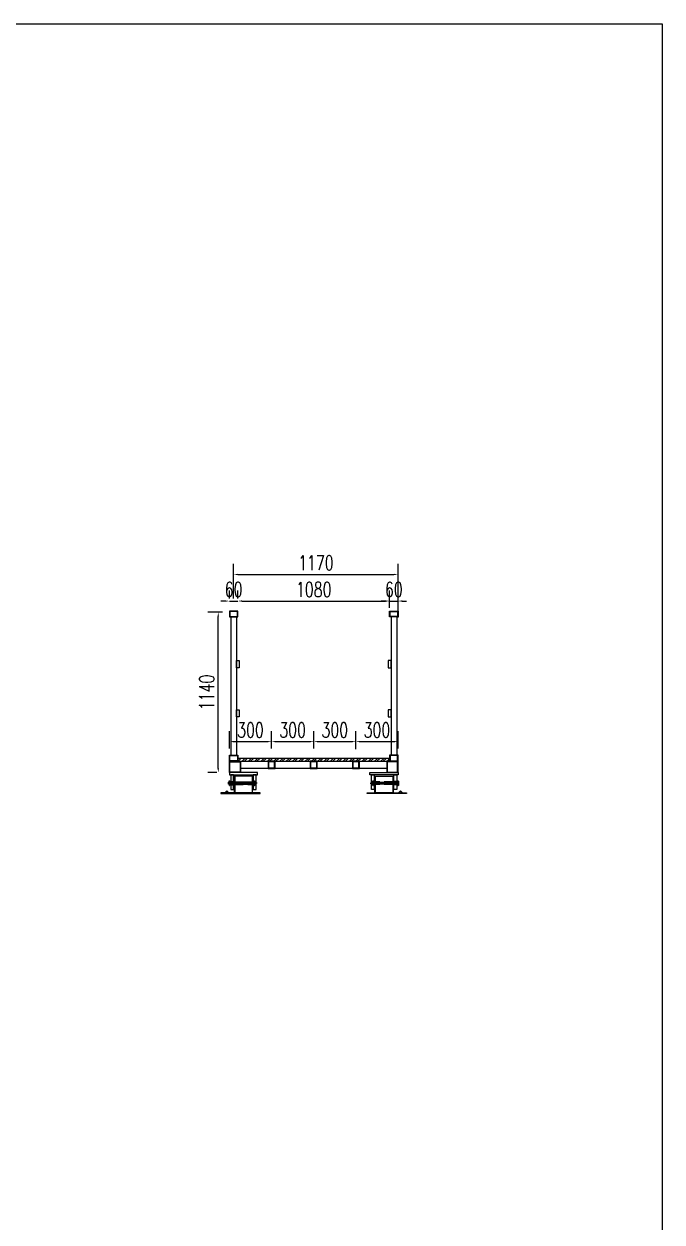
# Model space of a CAD drawing. Header units: millimetres. Extents: x 20612 to 158249, y -13511 to 156976.
# Drawn here: x 153709 to 158249, y 42363 to 50876 of the extents above; entities that cross this region are included whole.
import ezdxf

# ---------------------------------------------------------------- set-up
doc = ezdxf.new("R2010")
doc.units = ezdxf.units.MM
doc.header["$LTSCALE"] = 10
doc.linetypes.add('CENTER2', pattern=[28.575, 19.05, -3.175, 3.175, -3.175])
doc.linetypes.add('DASHED2', pattern=[9.525, 6.35, -3.175])
doc.layers.add('W-bridge approach引桥', color=4, linetype='Continuous')
doc.layers.add('W-STEEL_FRAME钢架', color=3, linetype='Continuous')
doc.styles.add('STANDARD_T3', font='simplex.shx', dxfattribs={"width": 0.7, "bigfont": 'hztxt.shx'})
doc.dimstyles.new('W&&30', dxfattribs={"dimtxt": 105, "dimasz": 30, "dimexe": 75, "dimexo": 90, "dimgap": 30, "dimtad": 1, "dimdec": 0, "dimzin": 0, "dimdsep": 46, "dimtxsty": 'STANDARD_T3', "dimcen": 0.09, "dimclrd": 1, "dimclre": 1, "dimclrt": 7, "dimazin": 2, "dimtfac": 1, "dimtdec": 0, "dimtix": 1, "dimtmove": 2, "dimatfit": 3, "dimfxl": 100, "dimtolj": 1, "dimtzin": 0, "dimarcsym": 0})

# ---------------------------------------------------------------- blocks, each defined once
blk = doc.blocks.new('*U114')
at = {"color": 8, "linetype": 'Continuous'}
for p, q in [((-1.3, 2.4), (-2.7, 1.2)), ((0, 1.9), (0, -1.9)), ((-1.3, -2.4), (-2.7, -1.2))]:
    blk.add_line(p, q, dxfattribs=at)
at = {"color": 7, "linetype": 'Continuous'}
for p, q in [((24, 1.9), (0, 1.9)), ((0, 0), (25.6, 0)), ((24, 1.9), (24, 0)), ((25.6, -1.9), (25.6, 0)), ((0, -1.9), (25.6, -1.9))]:
    blk.add_line(p, q, dxfattribs=at)
for centre, radius, start, end in [((-4.1, 0), 3.7, 41.31782, 318.68218), ((-4.1, 0), 1.85, 41.31782, 318.68218), ((0, 3.6), 3.59, 221.31782, 270), ((0, -3.6), 3.59, 90, 138.68218), ((0, 3.6), 1.74, 221.31782, 270), ((0, -3.6), 1.74, 90, 138.68218)]:
    blk.add_arc(centre, radius, start, end, dxfattribs=at)
blk = doc.blocks.new('*U122')
blk.add_lwpolyline([(-15, 0), (-15, 3), (15, 3), (15, 0)], close=True)
blk = doc.blocks.new('34')
at = {"linetype": 'DASHED2'}
for p, q in [((-1428295.1, 1516559.3), (-1428275.1, 1516559.3)), ((-1428140.1, 1516558.4), (-1428270.1, 1516558.4)), ((-1428115.1, 1516559.3), (-1428135.1, 1516559.3)), ((-1428295.1, 1516537.3), (-1428275.1, 1516537.3)), ((-1428140.1, 1516538.2), (-1428270.1, 1516538.2)), ((-1428115.1, 1516537.3), (-1428135.1, 1516537.3))]:
    blk.add_line(p, q, dxfattribs=at)
for p, q in [((-1428286.1, 1516556.3), (-1428289.1, 1516554.6)), ((-1428289.1, 1516542), (-1428289.1, 1516554.6)), ((-1428286.1, 1516556.3), (-1428102.1, 1516556.3)), ((-1428286.1, 1516556.3), (-1428286.1, 1516540.3)), ((-1428267.1, 1516598.3), (-1428267.1, 1516478.3)), ((-1428143.1, 1516598.3), (-1428143.1, 1516478.3)), ((-1428102.1, 1516556.3), (-1428099.1, 1516554.6)), ((-1428102.1, 1516556.3), (-1428102.1, 1516540.3)), ((-1428286.1, 1516540.3), (-1428289.1, 1516542)), ((-1428102.1, 1516540.3), (-1428286.1, 1516540.3)), ((-1428102.1, 1516540.3), (-1428099.1, 1516542))]:
    blk.add_line(p, q)
at = {"color": 8, "linetype": 'Continuous', "lineweight": 15}
for p, q in [((-1428285.6, 1516557.6), (-1428284.4, 1516559)), ((-1428281.3, 1516556.3), (-1428285, 1516556.3)), ((-1428280.7, 1516557.6), (-1428281.9, 1516559))]:
    blk.add_line(p, q, dxfattribs=at)
at = {"color": 7, "linetype": 'Continuous', "lineweight": 15}
for p, q in [((-1428285, 1516556.3), (-1428285, 1516530.7)), ((-1428283.1, 1516556.3), (-1428283.1, 1516530.7)), ((-1428281.3, 1516532.3), (-1428281.3, 1516556.3)), ((-1428285, 1516530.7), (-1428283.1, 1516530.7)), ((-1428281.3, 1516532.3), (-1428283.1, 1516532.3))]:
    blk.add_line(p, q, dxfattribs=at)
at = {"color": 3, "linetype": 'CENTER2'}
for p, q in [((-1428303, 1516548.3), (-1428267.2, 1516548.3)), ((-1428134.7, 1516548.3), (-1428275.6, 1516548.3)), ((-1428107.2, 1516548.3), (-1428143, 1516548.3))]:
    blk.add_line(p, q, dxfattribs=at)
for points in [[(-1428305.1, 1516623.3), (-1428105.1, 1516623.3), (-1428105.1, 1516608.3), (-1428305.1, 1516608.3)], [(-1428295.1, 1516608.3), (-1428275.1, 1516608.3), (-1428275.1, 1516503.3), (-1428295.1, 1516503.3)], [(-1428275.1, 1516533.3), (-1428278.1, 1516533.3), (-1428278.1, 1516563.3), (-1428275.1, 1516563.3)], [(-1428271.1, 1516533.3), (-1428274.1, 1516533.3), (-1428274.1, 1516563.3), (-1428271.1, 1516563.3)], [(-1428143.1, 1516478.3), (-1428267.1, 1516478.3), (-1428270.1, 1516481.3), (-1428270.1, 1516595.3), (-1428267.1, 1516598.3), (-1428143.1, 1516598.3), (-1428140.1, 1516595.3), (-1428140.1, 1516481.3)], [(-1428135.1, 1516608.3), (-1428115.1, 1516608.3), (-1428115.1, 1516503.3), (-1428135.1, 1516503.3)], [(-1428045, 1516474.3), (-1428325, 1516474.3), (-1428325, 1516478.3), (-1428045, 1516478.3)], [(-1428087, 1516494.6), (-1428072.9, 1516480.4), (-1428075, 1516478.3), (-1428087, 1516490.3), (-1428099.1, 1516478.3), (-1428101.2, 1516480.4)]]:
    blk.add_lwpolyline(points, close=True)
blk.add_lwpolyline([(-1428099.1, 1516542), (-1428099.1, 1516554.6)])
for centre in [(-1428283.1, 1516548.3), (-1428105.1, 1516548.3)]:
    blk.add_circle(centre, 2)
at = {"color": 7, "linetype": 'Continuous', "lineweight": 15}
for centre, radius, start, end in [((-1428283.1, 1516560.4), 3.7, 311.31782, 228.68218), ((-1428286.7, 1516556.3), 1.74, 0, 48.68218), ((-1428283.1, 1516560.4), 1.85, 311.31782, 228.68218), ((-1428286.7, 1516556.3), 3.59, 0, 48.68218), ((-1428279.5, 1516556.3), 3.59, 131.31782, 180), ((-1428279.5, 1516556.3), 1.74, 131.31782, 180)]:
    blk.add_arc(centre, radius, start, end, dxfattribs=at)
at = {"xscale": -1}
for name, p, rotation in [('*U122', (-1428140.1, 1516548.3), 270), ('*U122', (-1428114.1, 1516548.3), 270), ('*U114', (-1428105.1, 1516556.3), 90)]:
    blk.add_blockref(name, p, dxfattribs=dict(at, rotation=rotation))
blk = doc.blocks.new('*D162')
at = {"layer": 'Defpoints', "color": 0, "transparency": 16777216}
for p in [(155231, 46775.5), (155171, 46703.5), (155231, 46703.5)]:
    blk.add_point(p, dxfattribs=at)
at = {"layer": 'W-STEEL_FRAME钢架', "color": 1, "lineweight": -2, "transparency": 16777216}
for p, q in [((155171, 46793.5), (155171, 46850.5)), ((155231, 46793.5), (155231, 46850.5)), ((155141, 46775.5), (155111, 46775.5)), ((155171, 46775.5), (155231, 46775.5)), ((155261, 46775.5), (155291, 46775.5))]:
    blk.add_line(p, q, dxfattribs=at)
at = {"layer": 'W-STEEL_FRAME钢架', "color": 1, "transparency": 16777216}
for points in [[(155141, 46780.5), (155141, 46770.5), (155171, 46775.5)], [(155261, 46780.5), (155261, 46770.5), (155231, 46775.5)]]:
    blk.add_solid(points, dxfattribs=at)
at = {"layer": 'W-STEEL_FRAME钢架', "color": 7, "transparency": 16777216, "insert": (155201, 46858), "char_height": 105, "attachment_point": 5, "style": 'STANDARD_T3'}
blk.add_mtext('\\A1;60', dxfattribs=at)
blk = doc.blocks.new('*D137')
at = {"layer": 'Defpoints', "color": 0, "transparency": 16777216}
for p in [(156371, 46775.5), (156311, 46703.5), (156371, 46703.5)]:
    blk.add_point(p, dxfattribs=at)
at = {"layer": 'W-STEEL_FRAME钢架', "color": 1, "lineweight": -2, "transparency": 16777216}
for p, q in [((156311, 46793.5), (156311, 46850.5)), ((156371, 46793.5), (156371, 46850.5)), ((156281, 46775.5), (156251, 46775.5)), ((156311, 46775.5), (156371, 46775.5)), ((156401, 46775.5), (156431, 46775.5))]:
    blk.add_line(p, q, dxfattribs=at)
at = {"layer": 'W-STEEL_FRAME钢架', "color": 1, "transparency": 16777216}
for points in [[(156281, 46780.5), (156281, 46770.5), (156311, 46775.5)], [(156401, 46780.5), (156401, 46770.5), (156371, 46775.5)]]:
    blk.add_solid(points, dxfattribs=at)
at = {"layer": 'W-STEEL_FRAME钢架', "color": 7, "transparency": 16777216, "insert": (156341, 46858), "char_height": 105, "attachment_point": 5, "style": 'STANDARD_T3'}
blk.add_mtext('\\A1;60', dxfattribs=at)
blk = doc.blocks.new('*D138')
at = {"layer": 'Defpoints', "color": 0, "transparency": 16777216}
for p in [(156311, 46775.5), (155231, 46703.5), (156311, 46638)]:
    blk.add_point(p, dxfattribs=at)
at = {"layer": 'W-STEEL_FRAME钢架', "color": 1, "lineweight": -2, "transparency": 16777216}
for p, q in [((155231, 46793.5), (155231, 46850.5)), ((156311, 46728), (156311, 46850.5)), ((155261, 46775.5), (156281, 46775.5))]:
    blk.add_line(p, q, dxfattribs=at)
at = {"layer": 'W-STEEL_FRAME钢架', "color": 1, "transparency": 16777216}
for points in [[(155261, 46780.5), (155261, 46770.5), (155231, 46775.5)], [(156281, 46780.5), (156281, 46770.5), (156311, 46775.5)]]:
    blk.add_solid(points, dxfattribs=at)
at = {"layer": 'W-STEEL_FRAME钢架', "color": 7, "transparency": 16777216, "insert": (155771, 46858), "char_height": 105, "attachment_point": 5, "style": 'STANDARD_T3'}
blk.add_mtext('\\A1;1080', dxfattribs=at)
blk = doc.blocks.new('*D163')
at = {"layer": 'Defpoints', "color": 0, "transparency": 16777216}
for p in [(156371, 46964.5), (155201, 46703.5), (156371, 46569.2)]:
    blk.add_point(p, dxfattribs=at)
at = {"layer": 'W-STEEL_FRAME钢架', "color": 1, "lineweight": -2, "transparency": 16777216}
for p, q in [((155201, 46793.5), (155201, 47039.5)), ((156371, 46659.2), (156371, 47039.5)), ((155231, 46964.5), (156341, 46964.5))]:
    blk.add_line(p, q, dxfattribs=at)
at = {"layer": 'W-STEEL_FRAME钢架', "color": 1, "transparency": 16777216}
for points in [[(155231, 46969.5), (155231, 46959.5), (155201, 46964.5)], [(156341, 46969.5), (156341, 46959.5), (156371, 46964.5)]]:
    blk.add_solid(points, dxfattribs=at)
at = {"layer": 'W-STEEL_FRAME钢架', "color": 7, "transparency": 16777216, "insert": (155786, 47047), "char_height": 105, "attachment_point": 5, "style": 'STANDARD_T3'}
blk.add_mtext('\\A1;1170', dxfattribs=at)
blk = doc.blocks.new('*D139')
at = {"layer": 'Defpoints', "color": 0, "transparency": 16777216}
for p in [(155091.9, 46696.5), (155211, 46696.5), (155171, 45556.5)]:
    blk.add_point(p, dxfattribs=at)
at = {"layer": 'W-STEEL_FRAME钢架', "color": 1, "lineweight": -2, "transparency": 16777216}
for p, q in [((155121, 46696.5), (155016.9, 46696.5)), ((155091.9, 45586.5), (155091.9, 46666.5)), ((155081, 45556.5), (155016.9, 45556.5))]:
    blk.add_line(p, q, dxfattribs=at)
at = {"layer": 'W-STEEL_FRAME钢架', "color": 1, "transparency": 16777216}
for points in [[(155086.9, 46666.5), (155096.9, 46666.5), (155091.9, 46696.5)], [(155086.9, 45586.5), (155096.9, 45586.5), (155091.9, 45556.5)]]:
    blk.add_solid(points, dxfattribs=at)
at = {"layer": 'W-STEEL_FRAME钢架', "color": 7, "transparency": 16777216, "insert": (155009.4, 46126.5), "char_height": 105, "attachment_point": 5, "rotation": 90, "style": 'STANDARD_T3'}
blk.add_mtext('\\A1;1140', dxfattribs=at)
blk = doc.blocks.new('*U132')
at = {"layer": 'W-bridge approach引桥'}
for points in [[(-25, -25), (25, -25), (25, 25), (-25, 25)], [(-22, -22), (22, -22), (22, 22), (-22, 22)]]:
    blk.add_lwpolyline(points, close=True, dxfattribs=at)
blk = doc.blocks.new('*U133')
at = {"layer": 'W-bridge approach引桥', "color": 0, "linetype": 'ByBlock', "lineweight": -2, "transparency": 16777216}
for p in [(0, 0), (300, 0), (600, 0)]:
    blk.add_blockref('*U132', p, dxfattribs=at)
blk = doc.blocks.new('*D232')
at = {"layer": 'Defpoints', "color": 0, "transparency": 16777216}
for p in [(155471, 45776.5), (155171, 45636.5), (155471, 45636.5)]:
    blk.add_point(p, dxfattribs=at)
at = {"layer": 'W-STEEL_FRAME钢架', "color": 1, "lineweight": -2, "transparency": 16777216}
for p, q in [((155171, 45726.5), (155171, 45851.5)), ((155471, 45726.5), (155471, 45851.5)), ((155201, 45776.5), (155441, 45776.5))]:
    blk.add_line(p, q, dxfattribs=at)
at = {"layer": 'W-STEEL_FRAME钢架', "color": 1, "transparency": 16777216}
for points in [[(155201, 45781.5), (155201, 45771.5), (155171, 45776.5)], [(155441, 45781.5), (155441, 45771.5), (155471, 45776.5)]]:
    blk.add_solid(points, dxfattribs=at)
at = {"layer": 'W-STEEL_FRAME钢架', "color": 7, "transparency": 16777216, "insert": (155321, 45859), "char_height": 105, "attachment_point": 5, "style": 'STANDARD_T3'}
blk.add_mtext('\\A1;300', dxfattribs=at)
blk = doc.blocks.new('*D233')
at = {"layer": 'Defpoints', "color": 0, "transparency": 16777216}
for p in [(155771, 45776.5), (155471, 45636.5), (155771, 45636.5)]:
    blk.add_point(p, dxfattribs=at)
at = {"layer": 'W-STEEL_FRAME钢架', "color": 1, "lineweight": -2, "transparency": 16777216}
for p, q in [((155471, 45726.5), (155471, 45851.5)), ((155771, 45726.5), (155771, 45851.5)), ((155501, 45776.5), (155741, 45776.5))]:
    blk.add_line(p, q, dxfattribs=at)
at = {"layer": 'W-STEEL_FRAME钢架', "color": 1, "transparency": 16777216}
for points in [[(155501, 45781.5), (155501, 45771.5), (155471, 45776.5)], [(155741, 45781.5), (155741, 45771.5), (155771, 45776.5)]]:
    blk.add_solid(points, dxfattribs=at)
at = {"layer": 'W-STEEL_FRAME钢架', "color": 7, "transparency": 16777216, "insert": (155621, 45859), "char_height": 105, "attachment_point": 5, "style": 'STANDARD_T3'}
blk.add_mtext('\\A1;300', dxfattribs=at)
blk = doc.blocks.new('*D234')
at = {"layer": 'Defpoints', "color": 0, "transparency": 16777216}
for p in [(156071, 45776.5), (155771, 45636.5), (156071, 45633.5)]:
    blk.add_point(p, dxfattribs=at)
at = {"layer": 'W-STEEL_FRAME钢架', "color": 1, "lineweight": -2, "transparency": 16777216}
for p, q in [((155771, 45726.5), (155771, 45851.5)), ((156071, 45723.5), (156071, 45851.5)), ((155801, 45776.5), (156041, 45776.5))]:
    blk.add_line(p, q, dxfattribs=at)
at = {"layer": 'W-STEEL_FRAME钢架', "color": 1, "transparency": 16777216}
for points in [[(155801, 45781.5), (155801, 45771.5), (155771, 45776.5)], [(156041, 45781.5), (156041, 45771.5), (156071, 45776.5)]]:
    blk.add_solid(points, dxfattribs=at)
at = {"layer": 'W-STEEL_FRAME钢架', "color": 7, "transparency": 16777216, "insert": (155921, 45859), "char_height": 105, "attachment_point": 5, "style": 'STANDARD_T3'}
blk.add_mtext('\\A1;300', dxfattribs=at)
blk = doc.blocks.new('*D235')
at = {"layer": 'Defpoints', "color": 0, "transparency": 16777216}
for p in [(156371, 45776.5), (156371, 45636.5), (156071, 45633.5)]:
    blk.add_point(p, dxfattribs=at)
at = {"layer": 'W-STEEL_FRAME钢架', "color": 1, "lineweight": -2, "transparency": 16777216}
for p, q in [((156071, 45723.5), (156071, 45851.5)), ((156371, 45726.5), (156371, 45851.5)), ((156101, 45776.5), (156341, 45776.5))]:
    blk.add_line(p, q, dxfattribs=at)
at = {"layer": 'W-STEEL_FRAME钢架', "color": 1, "transparency": 16777216}
for points in [[(156101, 45781.5), (156101, 45771.5), (156071, 45776.5)], [(156341, 45781.5), (156341, 45771.5), (156371, 45776.5)]]:
    blk.add_solid(points, dxfattribs=at)
at = {"layer": 'W-STEEL_FRAME钢架', "color": 7, "transparency": 16777216, "insert": (156221, 45859), "char_height": 105, "attachment_point": 5, "style": 'STANDARD_T3'}
blk.add_mtext('\\A1;300', dxfattribs=at)

msp = doc.modelspace()

# ---------------------------------------------------------------- hatches: boundary and pattern name
at = {"lineweight": 5}
h = msp.add_hatch(dxfattribs=at)
h.set_pattern_fill('STEEL', color=31, scale=20)
h.set_pattern_definition([(45, (1584096.163, -1471068.762), (-22.4506403, 22.4506403), []), (45, (1584096.163, -1471052.887), (-22.4506403, 22.4506403), [])])
h.paths.add_polyline_path([(156306.1, 45636.5), (156306.1, 45656.5), (155231, 45656.5), (155231, 45636.5)])

# ---------------------------------------------------------------- linework, layer by layer
for p, q in [((155181, 46663.5), (155181, 45680.5)), ((155221, 46663.5), (155221, 45680.5)), ((156321, 46663.5), (156321, 45680.5)), ((156361, 46663.5), (156361, 45680.5)), ((155171, 45636.5), (155251, 45636.5)), ((156371, 45636.5), (156291, 45636.5))]:
    msp.add_line(p, q)
for points in [[(155171, 46663.5), (155231, 46663.5), (155231, 46703.5), (155171, 46703.5)], [(155174, 46666.5), (155228, 46666.5), (155228, 46700.5), (155174, 46700.5)], [(156371, 46663.5), (156311, 46663.5), (156311, 46703.5), (156371, 46703.5)], [(156368, 46666.5), (156314, 46666.5), (156314, 46700.5), (156368, 46700.5)]]:
    msp.add_lwpolyline(points, close=True)
at = {"color": 4}
for points in [[(155231, 45636.5), (155171, 45636.5), (155171, 45680.5), (155231, 45680.5)], [(155231, 45636.5), (155171, 45636.5), (155171, 45680.5), (155231, 45680.5)], [(155228, 45639.5), (155174, 45639.5), (155174, 45677.5), (155228, 45677.5)], [(156311, 45636.5), (156371, 45636.5), (156371, 45680.5), (156311, 45680.5)], [(156311, 45636.5), (156371, 45636.5), (156371, 45680.5), (156311, 45680.5)], [(156314, 45639.5), (156368, 45639.5), (156368, 45677.5), (156314, 45677.5)]]:
    msp.add_lwpolyline(points, close=True, dxfattribs=at)
at = {"color": 31, "lineweight": 5}
msp.add_lwpolyline([(155231, 45636.5), (156306.1, 45636.5), (156306.1, 45656.5), (155231, 45656.5)], close=True, dxfattribs=at)
at = {"layer": 'W-STEEL_FRAME钢架'}
for points in [[(140506.5, 50876.4), (158249.1, 50876.4), (158249.1, 35228.2), (140506.5, 35228.2)], [(155221, 46352), (155241, 46352), (155241, 46302), (155221, 46302)], [(156321, 46352), (156301, 46352), (156301, 46302), (156321, 46302)], [(155221, 46002), (155241, 46002), (155241, 45952), (155221, 45952)], [(156321, 46002), (156301, 46002), (156301, 45952), (156321, 45952)], [(155171, 45636.5), (155251, 45636.5), (155251, 45556.5), (155171, 45556.5)], [(155251, 45636.5), (156291, 45636.5), (156291, 45586.5), (155251, 45586.5)], [(156371, 45636.5), (156291, 45636.5), (156291, 45556.5), (156371, 45556.5)], [(155174, 45633.5), (155248, 45633.5), (155248, 45559.5), (155174, 45559.5)], [(156368, 45633.5), (156294, 45633.5), (156294, 45559.5), (156368, 45559.5)]]:
    msp.add_lwpolyline(points, close=True, dxfattribs=at)

# ---------------------------------------------------------------- block references
at = {"xscale": -1}
msp.add_blockref('34', (-1272934.1, -1471066.8), dxfattribs=at)
at = {"rotation": 359.9999999992979}
msp.add_blockref('34', (1584476.2, -1471066.8), dxfattribs=at)
at = {"layer": 'W-bridge approach引桥'}
msp.add_blockref('*U133', (155471, 45611.5), dxfattribs=at)

# ---------------------------------------------------------------- dimensions: what is measured, and where the dimension line sits
at = {"layer": 'W-STEEL_FRAME钢架'}
for base, p1, p2, picture, middle in [((156371, 46964.5), (155201, 46703.5), (156371, 46569.2), '*D163', (155786, 47047)), ((155231, 46775.5), (155171, 46703.5), (155231, 46703.5), '*D162', (155201, 46858)), ((156311, 46775.5), (155231, 46703.5), (156311, 46638), '*D138', (155771, 46858)), ((156371, 46775.5), (156311, 46703.5), (156371, 46703.5), '*D137', (156341, 46858)), ((155471, 45776.5), (155171, 45636.5), (155471, 45636.5), '*D232', (155321, 45859)), ((155771, 45776.5), (155471, 45636.5), (155771, 45636.5), '*D233', (155621, 45859)), ((156071, 45776.5), (155771, 45636.5), (156071, 45633.5), '*D234', (155921, 45859)), ((156371, 45776.5), (156071, 45633.5), (156371, 45636.5), '*D235', (156221, 45859))]:
    dim = msp.add_linear_dim(base=base, p1=p1, p2=p2, dimstyle='W&&30', dxfattribs=at)
    dim.commit()
    dim.dimension.update_dxf_attribs({"geometry": picture, "text_midpoint": middle})
dim = msp.add_linear_dim(base=(155091.9, 46696.5), p1=(155171, 45556.5), p2=(155211, 46696.5), angle=90, dimstyle='W&&30', dxfattribs=at)
dim.commit()
dim.dimension.update_dxf_attribs({"geometry": '*D139', "text_midpoint": (155009.4, 46126.5)})

doc.saveas('drawing.dxf')
